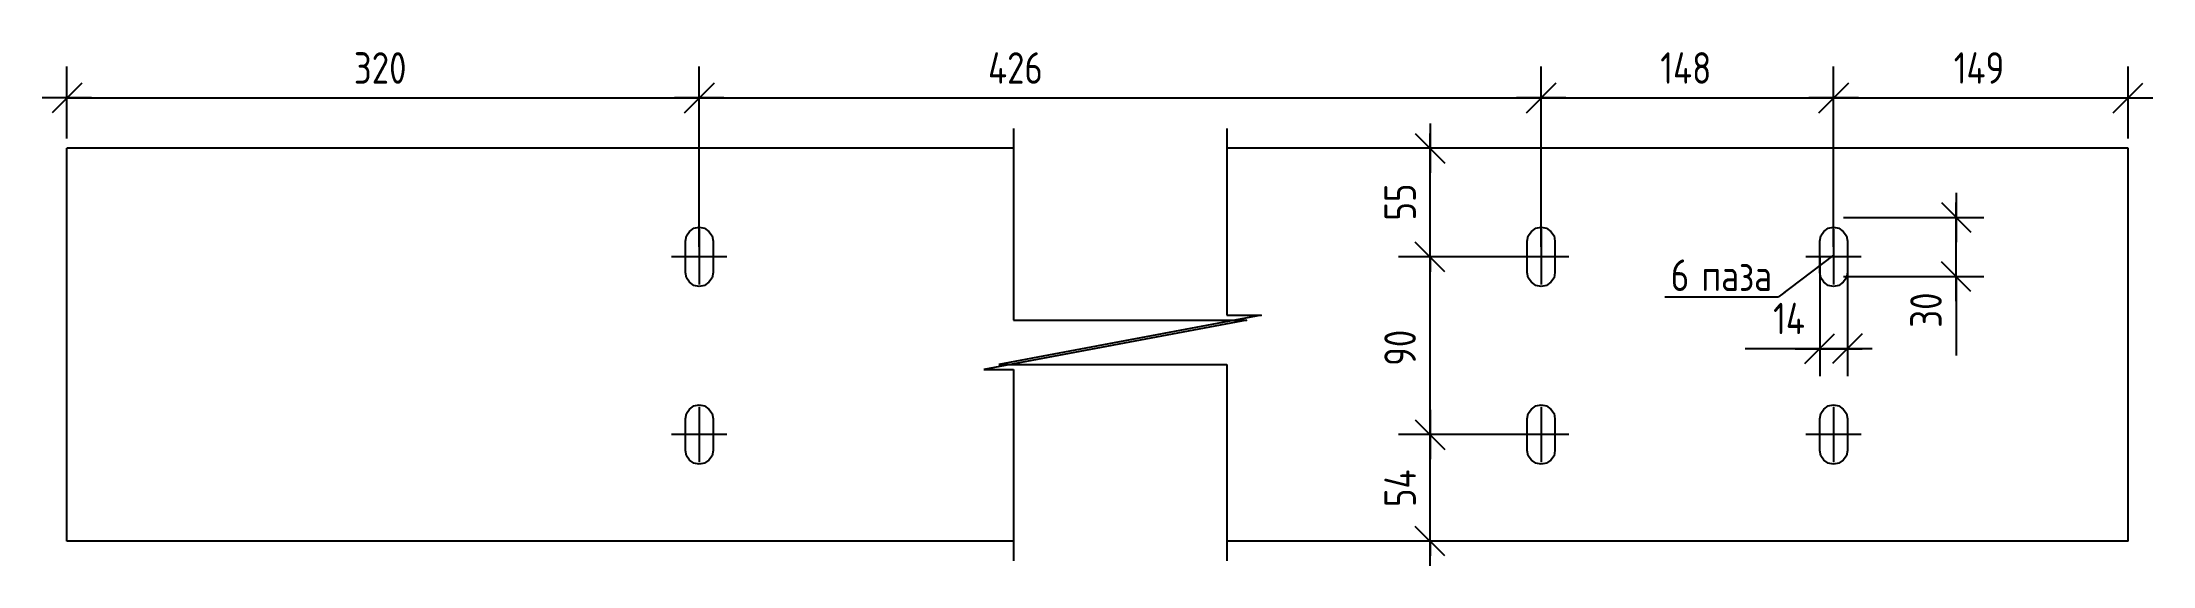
# Model space of a CAD drawing. Header units: millimetres. Extents: x 15 to 8181, y 15 to 320.
# Drawn here: x 7113 to 8181, y 15 to 280 of the extents above.
import ezdxf

# ---------------------------------------------------------------- set-up
doc = ezdxf.new("R2010")
doc.units = ezdxf.units.MM
for name, color, linetype in [('1', 7, 'Continuous'), ('17', 7, 'Continuous'), ('19', 7, 'Continuous'), ('20', 7, 'Continuous')]:
    doc.layers.add(name, color=color, linetype=linetype)
doc.styles.add('GOST type A', font='', dxfattribs={"height": 0.2})
doc.styles.get('GOST type A').set_extended_font_data('GOST type A')

msp = doc.modelspace()

# ---------------------------------------------------------------- linework, layer by layer
at = {"layer": '1'}
for p, q in [((7604.5, 236.5), (7604.5, 139.5)), ((7712.5, 236.5), (7712.5, 142)), ((7604.5, 226.5), (7125.5, 226.5)), ((7125.5, 27.5), (7125.5, 226.5)), ((8168.5, 226.5), (7712.5, 226.5)), ((8168.5, 27.5), (8168.5, 226.5)), ((7722.5, 139.5), (7589.5, 114.5)), ((7730, 142), (7597, 117)), ((7604.5, 139.5), (7722.5, 139.5)), ((7712.5, 142), (7730, 142)), ((7589.5, 114.5), (7604.5, 114.5)), ((7597, 117), (7712.5, 117)), ((7604.5, 114.5), (7604.5, 17.5)), ((7712.5, 117), (7712.5, 17.5)), ((7604.5, 27.5), (7125.5, 27.5)), ((8168.5, 27.5), (7712.5, 27.5))]:
    msp.add_line(p, q, dxfattribs=at)
at = {"layer": '19'}
for p, q in [((7125.5, 231.5), (7125.5, 268)), ((7445.5, 176.5), (7445.5, 268)), ((7445.5, 176.5), (7445.5, 268)), ((7871.5, 176.5), (7871.5, 268)), ((7871.5, 176.5), (7871.5, 268)), ((8019.5, 176.5), (8019.5, 268)), ((8019.5, 176.5), (8019.5, 268)), ((8168.5, 231.5), (8168.5, 268)), ((7133, 259.5), (7118, 244.5)), ((7453, 259.5), (7438, 244.5)), ((7438, 244.5), (7453, 259.5)), ((7879, 259.5), (7864, 244.5)), ((7864, 244.5), (7879, 259.5)), ((8027, 259.5), (8012, 244.5)), ((8012, 244.5), (8027, 259.5)), ((8161, 244.5), (8176, 259.5)), ((7138, 252), (7113, 252)), ((7125.5, 252), (7118, 252)), ((7125.5, 252), (7445.5, 252)), ((7458, 252), (7433, 252)), ((7433, 252), (7458, 252)), ((7445.5, 252), (7438, 252)), ((7445.5, 252), (7871.5, 252)), ((7445.5, 252), (7453, 252)), ((7884, 252), (7859, 252)), ((7859, 252), (7884, 252)), ((7871.5, 252), (7864, 252)), ((7871.5, 252), (8019.5, 252)), ((7871.5, 252), (7879, 252)), ((8032, 252), (8007, 252)), ((8007, 252), (8032, 252)), ((8019.5, 252), (8012, 252)), ((8019.5, 252), (8168.5, 252)), ((8019.5, 252), (8027, 252)), ((8156, 252), (8181, 252)), ((8168.5, 252), (8176, 252)), ((7815.3, 239), (7815.3, 214)), ((7850, 226.5), (7799.3, 226.5)), ((7807.8, 234), (7822.8, 219)), ((7815.3, 226.5), (7815.3, 234)), ((7815.3, 171.5), (7815.3, 226.5)), ((8081.5, 204), (8081.5, 179)), ((8074, 199), (8089, 184)), ((8081.5, 191.5), (8081.5, 199)), ((7815.3, 159), (7815.3, 184)), ((8024.5, 191.5), (8095.5, 191.5)), ((8081.5, 161.5), (8081.5, 191.5)), ((7866.5, 171.5), (7799.3, 171.5)), ((7866.5, 171.5), (7799.3, 171.5)), ((7822.8, 164), (7807.8, 179)), ((7822.8, 164), (7807.8, 179)), ((7815.3, 171.5), (7815.3, 179)), ((7815.3, 171.5), (7815.3, 164)), ((7815.3, 81.5), (7815.3, 171.5)), ((8012.5, 171.5), (8012.5, 111)), ((8026.5, 171.5), (8026.5, 111)), ((8081.5, 149), (8081.5, 174)), ((8024.5, 161.5), (8095.5, 161.5)), ((8089, 154), (8074, 169)), ((8005, 117.5), (8020, 132.5)), ((8034, 132.5), (8019, 117.5)), ((8000, 125), (8025, 125)), ((8012.5, 125), (8026.5, 125)), ((8039, 125), (8014, 125)), ((8026.5, 125), (8034, 125)), ((7807.8, 89), (7822.8, 74)), ((7807.8, 89), (7822.8, 74)), ((7815.3, 94), (7815.3, 69)), ((7815.3, 94), (7815.3, 69)), ((7815.3, 81.5), (7815.3, 89)), ((7859.5, 81.5), (7799.3, 81.5)), ((7859.5, 81.5), (7799.3, 81.5)), ((7815.3, 81.5), (7815.3, 74)), ((7815.3, 27.5), (7815.3, 81.5)), ((7822.8, 20), (7807.8, 35)), ((7815.3, 15), (7815.3, 40)), ((7829.9, 27.5), (7799.3, 27.5)), ((7815.3, 27.5), (7815.3, 20))]:
    msp.add_line(p, q, dxfattribs=at)
at = {"layer": '20'}
for p, q in [((7438.5, 179.5), (7439, 182.2)), ((7439, 182.2), (7440.6, 184.4)), ((7440.6, 184.4), (7442.8, 186)), ((7442.8, 186), (7445.5, 186.5)), ((7445.5, 186.5), (7445.5, 186.5)), ((7445.5, 186.5), (7448.2, 186)), ((7445.5, 185.5), (7445.5, 157.5)), ((7448.2, 186), (7450.4, 184.4)), ((7450.4, 184.4), (7452, 182.2)), ((7452, 182.2), (7452.5, 179.5)), ((7864.5, 179.5), (7865, 182.2)), ((7865, 182.2), (7866.6, 184.4)), ((7866.6, 184.4), (7868.8, 186)), ((7868.8, 186), (7871.5, 186.5)), ((7871.5, 186.5), (7871.5, 186.5)), ((7871.5, 186.5), (7874.2, 186)), ((7871.5, 185.5), (7871.5, 157.5)), ((7874.2, 186), (7876.4, 184.4)), ((7876.4, 184.4), (7878, 182.2)), ((7878, 182.2), (7878.5, 179.5)), ((8012.5, 179.5), (8013, 182.2)), ((8013, 182.2), (8014.6, 184.4)), ((8014.6, 184.4), (8016.8, 186)), ((8016.8, 186), (8019.5, 186.5)), ((8019.5, 186.5), (8019.5, 186.5)), ((8019.5, 186.5), (8022.2, 186)), ((8019.5, 185.5), (8019.5, 157.5)), ((8022.2, 186), (8024.4, 184.4)), ((8024.4, 184.4), (8026, 182.2)), ((8026, 182.2), (8026.5, 179.5)), ((7459.5, 171.5), (7431.5, 171.5)), ((7438.5, 163.5), (7438.5, 179.5)), ((7452.5, 179.5), (7452.5, 163.5)), ((7885.5, 171.5), (7857.5, 171.5)), ((7864.5, 163.5), (7864.5, 179.5)), ((7878.5, 179.5), (7878.5, 163.5)), ((8033.5, 171.5), (8005.5, 171.5)), ((8012.5, 163.5), (8012.5, 179.5)), ((8026.5, 179.5), (8026.5, 163.5)), ((7439, 160.8), (7438.5, 163.5)), ((7440.6, 158.6), (7439, 160.8)), ((7452, 160.8), (7450.4, 158.6)), ((7452.5, 163.5), (7452, 160.8)), ((7865, 160.8), (7864.5, 163.5)), ((7866.6, 158.6), (7865, 160.8)), ((7878, 160.8), (7876.4, 158.6)), ((7878.5, 163.5), (7878, 160.8)), ((8013, 160.8), (8012.5, 163.5)), ((8014.6, 158.6), (8013, 160.8)), ((8026, 160.8), (8024.4, 158.6)), ((8026.5, 163.5), (8026, 160.8)), ((7442.8, 157), (7440.6, 158.6)), ((7445.5, 156.5), (7442.8, 157)), ((7448.2, 157), (7445.5, 156.5)), ((7445.5, 156.5), (7445.5, 156.5)), ((7450.4, 158.6), (7448.2, 157)), ((7868.8, 157), (7866.6, 158.6)), ((7871.5, 156.5), (7868.8, 157)), ((7874.2, 157), (7871.5, 156.5)), ((7871.5, 156.5), (7871.5, 156.5)), ((7876.4, 158.6), (7874.2, 157)), ((8016.8, 157), (8014.6, 158.6)), ((8019.5, 156.5), (8016.8, 157)), ((8022.2, 157), (8019.5, 156.5)), ((8019.5, 156.5), (8019.5, 156.5)), ((8024.4, 158.6), (8022.2, 157)), ((7442.8, 96), (7445.5, 96.5)), ((7445.5, 96.5), (7445.5, 96.5)), ((7445.5, 96.5), (7448.2, 96)), ((7868.8, 96), (7871.5, 96.5)), ((7871.5, 96.5), (7871.5, 96.5)), ((7871.5, 96.5), (7874.2, 96)), ((8016.8, 96), (8019.5, 96.5)), ((8019.5, 96.5), (8019.5, 96.5)), ((8019.5, 96.5), (8022.2, 96)), ((7438.5, 89.5), (7439, 92.2)), ((7438.5, 73.5), (7438.5, 89.5)), ((7439, 92.2), (7440.6, 94.4)), ((7440.6, 94.4), (7442.8, 96)), ((7445.5, 95.5), (7445.5, 67.5)), ((7448.2, 96), (7450.4, 94.4)), ((7450.4, 94.4), (7452, 92.2)), ((7452, 92.2), (7452.5, 89.5)), ((7452.5, 89.5), (7452.5, 73.5)), ((7864.5, 89.5), (7865, 92.2)), ((7864.5, 73.5), (7864.5, 89.5)), ((7865, 92.2), (7866.6, 94.4)), ((7866.6, 94.4), (7868.8, 96)), ((7871.5, 95.5), (7871.5, 67.5)), ((7874.2, 96), (7876.4, 94.4)), ((7876.4, 94.4), (7878, 92.2)), ((7878, 92.2), (7878.5, 89.5)), ((7878.5, 89.5), (7878.5, 73.5)), ((8012.5, 89.5), (8013, 92.2)), ((8012.5, 73.5), (8012.5, 89.5)), ((8013, 92.2), (8014.6, 94.4)), ((8014.6, 94.4), (8016.8, 96)), ((8019.5, 95.5), (8019.5, 67.5)), ((8022.2, 96), (8024.4, 94.4)), ((8024.4, 94.4), (8026, 92.2)), ((8026, 92.2), (8026.5, 89.5)), ((8026.5, 89.5), (8026.5, 73.5)), ((7459.5, 81.5), (7431.5, 81.5)), ((7885.5, 81.5), (7857.5, 81.5)), ((8033.5, 81.5), (8005.5, 81.5)), ((7439, 70.8), (7438.5, 73.5)), ((7440.6, 68.6), (7439, 70.8)), ((7442.8, 67), (7440.6, 68.6)), ((7445.5, 66.5), (7442.8, 67)), ((7448.2, 67), (7445.5, 66.5)), ((7445.5, 66.5), (7445.5, 66.5)), ((7450.4, 68.6), (7448.2, 67)), ((7452, 70.8), (7450.4, 68.6)), ((7452.5, 73.5), (7452, 70.8)), ((7865, 70.8), (7864.5, 73.5)), ((7866.6, 68.6), (7865, 70.8)), ((7868.8, 67), (7866.6, 68.6)), ((7871.5, 66.5), (7868.8, 67)), ((7874.2, 67), (7871.5, 66.5)), ((7871.5, 66.5), (7871.5, 66.5)), ((7876.4, 68.6), (7874.2, 67)), ((7878, 70.8), (7876.4, 68.6)), ((7878.5, 73.5), (7878, 70.8)), ((8013, 70.8), (8012.5, 73.5)), ((8014.6, 68.6), (8013, 70.8)), ((8016.8, 67), (8014.6, 68.6)), ((8019.5, 66.5), (8016.8, 67)), ((8022.2, 67), (8019.5, 66.5)), ((8019.5, 66.5), (8019.5, 66.5)), ((8024.4, 68.6), (8022.2, 67)), ((8026, 70.8), (8024.4, 68.6)), ((8026.5, 73.5), (8026, 70.8))]:
    msp.add_line(p, q, dxfattribs=at)

# ---------------------------------------------------------------- texts
at = {"layer": '17', "style": 'GOST type A'}
msp.add_text('6', height=16, dxfattribs=at).set_placement((7937.1, 154.2))

# ---------------------------------------------------------------- next in the draw order: wipeouts: each hides what was drawn before it
for points in [[(7303.8, 255.7), (7303.8, 280.2), (7267.2, 280.2), (7267.2, 255.7)], [(7728.9, 255.7), (7728.9, 280.2), (7588.1, 280.2), (7588.1, 255.7)], [(7962.7, 255.7), (7962.7, 280.2), (7928.3, 280.2), (7928.3, 255.7)], [(8111.2, 255.7), (8111.2, 280.2), (8076.8, 280.2), (8076.8, 255.7)], [(7811.6, 211.6), (7787.1, 211.6), (7787.1, 186.4), (7811.6, 186.4)], [(8009.4, 128.8), (8009.4, 153.3), (7985.4, 153.3), (7985.4, 128.8)], [(8077.7, 158.4), (8053.2, 158.4), (8053.2, 132.1), (8077.7, 132.1)], [(7811.6, 140.2), (7787.1, 140.2), (7787.1, 112.8), (7811.6, 112.8)], [(7811.6, 67.7), (7787.1, 67.7), (7787.1, 41.3), (7811.6, 41.3)]]:
    msp.add_wipeout(points).dxf.layer = '19'

# ---------------------------------------------------------------- next in the draw order: linework, layer by layer
at = {"layer": '17'}
for p in [(8019.5, 172.4), (7934.1, 151.2)]:
    msp.add_line(p, (7991.6, 151.2), dxfattribs=at)
at = {"layer": '19'}
for p, q in [((7815.3, 159), (7815.3, 184)), ((8081.5, 161.5), (8081.5, 129)), ((8081.5, 161.5), (8081.5, 121.5)), ((8012.5, 125), (7974.8, 125)), ((8012.5, 125), (7982.3, 125))]:
    msp.add_line(p, q, dxfattribs=at)

# ---------------------------------------------------------------- next in the draw order: texts
at = {"layer": '17', "style": 'GOST type A'}
msp.add_text('паза', height=15.95, dxfattribs=at).set_placement((7952.6, 154.2))
at = {"layer": '19', "style": 'GOST type A'}
for s, p in [('320', (7270.7, 259.2)), ('426', (7591.6, 259.2)), ('148', (7931.8, 259.2)), ('149', (8080.3, 259.2)), ('14', (7988.9, 132.3))]:
    msp.add_text(s, height=15.95, dxfattribs=at).set_placement(p)
for s, p in [('55', (7808.1, 189.9)), ('30', (8074.2, 135.6)), ('90', (7808.1, 116.3)), ('54', (7808.1, 44.8))]:
    msp.add_text(s, height=15.95, rotation=90.0002, dxfattribs=at).set_placement(p)

doc.saveas('drawing.dxf')
